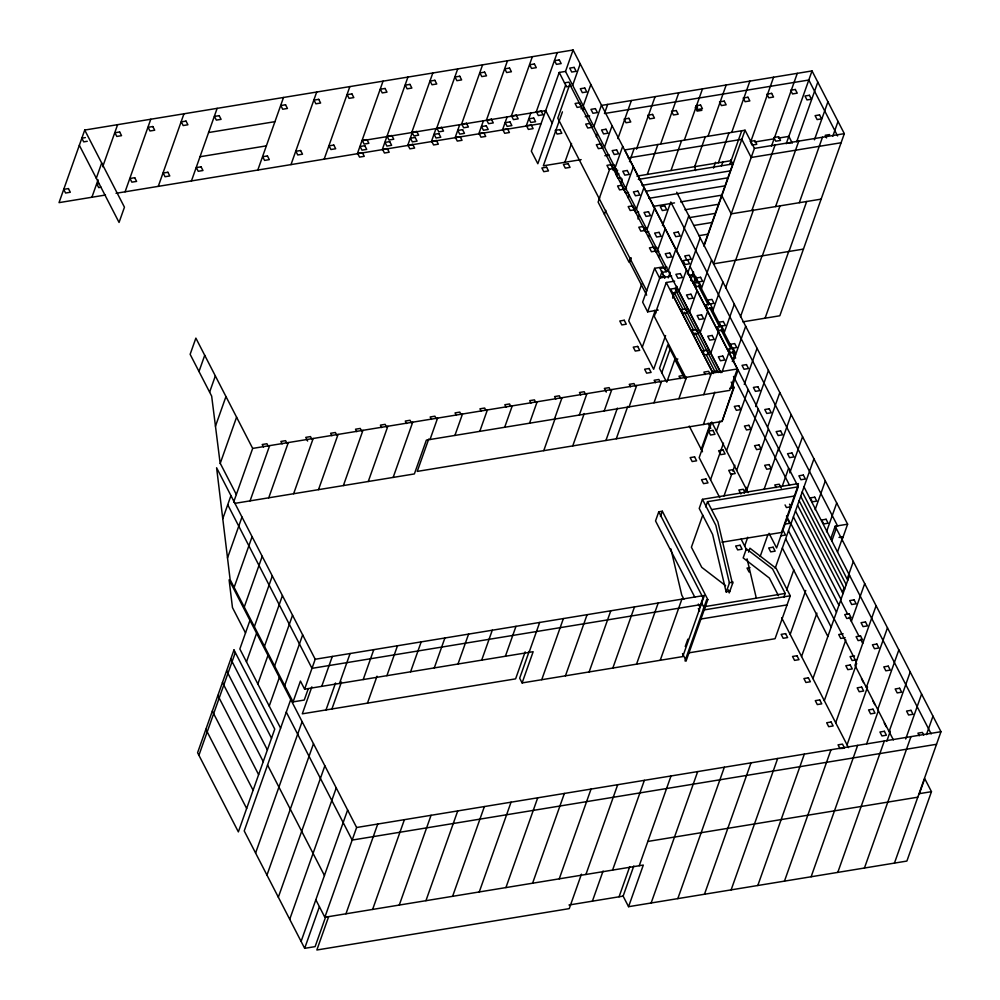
<?xml version="1.0" encoding="UTF-8"?>
<svg xmlns="http://www.w3.org/2000/svg" width="1000" height="1000" viewBox="0 0 1000 1000"><rect width="100%" height="100%" fill="white"/><g stroke="black" fill="none" stroke-linecap="round" stroke-linejoin="round"><path stroke-width="1.5" d="M234.65 503.4L414.375 473.938L426.362 440.112L729.75 390.375L737.337 368.963L573.088 50L84.725 130.062L59.025 202.638L105.475 195.025M96.3 178.25L101.7 163.012M91.912 197.25L98.075 179.825M102.7 166.762L117.613 124.663M125.087 191.812L150.787 119.225M158.262 186.375L183.962 113.787M191.45 180.925L217.15 108.35M257.8 170.05L283.512 97.475M198.988 371.512L204.725 355.312M209.613 392.137L215.35 375.925M290.988 164.613L316.688 92.037M215.463 426.213L225.963 396.55M324.162 159.175L349.862 86.587M236.588 417.175L220.175 463.525L211.663 396.125L190.138 354.325L195.875 338.125L252.675 448.413L233.625 502.2M222.775 518.725L230.95 495.625M357.35 153.737L383.05 81.15M227.512 557.913L241.988 517.038M250.075 500.863L269.637 445.637M382.262 149.65L407.925 77.075M234.125 587.413L252.1 536.688M268.738 497.812L288.3 442.575M411.725 132.562L432.812 73M244.237 607.062L262.213 556.325M407.7 145.475L412.312 132.475M198.912 755.288L235.312 652.525M293.625 493.725L313.175 438.488M249.963 620.363L239.838 648.988L280.6 728.15M254.35 626.7L272.325 575.962M246.475 661.875L256.6 633.25M431.4 141.588L436.012 128.588M436.6 128.488L457.7 68.913M318.5 489.65L338.062 434.412M264.462 646.338L282.438 595.6M257.85 683.962L267.987 655.35M455.1 137.713L459.712 124.7M461.488 124.412L482.587 64.837M274.575 665.975L292.55 615.237M343.387 485.575L362.95 430.337M269.225 706.062L279.363 677.438M478.8 133.825L483.413 120.812M284.7 685.612L302.663 634.888M486.375 120.325L507.475 60.763M290.738 699.538L244.213 830.925L304.662 948.337L315.113 946.625L325.788 916.475M368.275 481.488L387.837 426.25M308.188 688.95L304.25 700.05L293.075 701.888L300.438 681.062L304.613 689.163L533.162 651.7L522.112 682.925L682.75 656.587L704.4 595.45L315.212 659.25L304.613 689.163M502.5 129.938L507.113 116.925M511.262 116.25L532.35 56.675M311.85 686.862L302.3 713.825L515.6 678.863L525.15 651.9M255.588 853.025L302.113 721.625M393.162 477.413L412.725 422.175M321.725 686.363L332.312 656.438M526.2 126.05L530.812 113.038M536.15 112.175L557.238 52.6M266.962 875.113L313.488 743.725M326 709.95L335.55 682.987M339.5 683.45L350.087 653.525M331.925 708.975L341.475 682.013M428.713 439.05L417.25 471.4L722.05 421.438L734.025 387.612L731.188 382.088M573.088 50L565.513 71.413L559.212 72.438L531.337 151.15L537.825 163.725L565.688 85.025M430.025 439.513L437.6 418.1M278.337 897.212L324.862 765.825M562.438 111.838L543.312 165.825L581.163 159.625M572.65 85.288L580.225 63.875M363.2 679.562L373.787 649.638M454.913 435.425L462.488 414.012M289.713 919.312L336.25 787.913M367.475 703.15L377.025 676.188M583.263 105.9L590.85 84.488M564.862 162.288L571.538 143.475M583.062 110.9L583.987 108.3L580.9 108.812M386.9 675.675L397.488 645.763M479.787 431.35L487.375 409.938M301.1 941.4L347.625 810.013M593.888 126.525L601.462 105.113M304.662 948.337L319.413 906.712M596.263 136.688L597.288 133.787M607.688 104.412L604.462 113.525L808.8 80.025L837.6 135.963M410.588 671.8L421.188 641.875M919.1 794.5L924.725 778.6L931.462 791.675L906.888 861.062L628.562 906.688L643.312 865.062L324.837 917.262L356.625 827.5L229.1 579.837L232.463 607.575L245.512 632.938M328.537 916.988L316.85 950L569.25 908.625L581.45 874.175M504.675 427.275L512.263 405.863M604.5 147.15L612.087 125.738M617.9 138.6L631.388 100.538M345.95 913.8L377.738 824.038M599.212 198.637L609.637 169.225M599.612 197.862L598.112 202.113L629.075 262.262L630.588 258M434.288 667.913L444.888 637.987M615.125 167.763L622.7 146.363M616.15 174.3L617.625 170.138M529.562 423.188L537.137 401.775M604.425 214.387L605.85 210.4M620.725 183.2L622.2 179.037M629.487 161.663L634.188 148.387M636.475 149.188L655.088 96.65M625.737 188.388L633.325 166.975M457.987 664.025L468.587 634.1M372.612 909.438L404.4 819.675M628.312 197.938L629.3 195.162M554.45 419.113L562.025 397.7M543.75 450.662L555.2 418.312M647.288 174.425L657.887 144.512M636.362 209.013L643.938 187.6M660.688 143.85L678.787 92.762M481.688 660.138L492.287 630.212M637.938 218.962L639.412 214.8M399.275 905.062L431.062 815.3M631.175 257.913L629.675 262.162L646.663 295.163M579.325 415.025L586.912 393.625M646.975 229.638L654.562 208.225M572.737 445.913L584.237 413.55M670.987 170.538L681.587 140.625M648.538 237.213L649.525 234.438M684.388 139.975L702.487 88.875M505.387 656.25L515.988 626.337M641.688 284.225L628.713 320.85L653.65 369.275L665.575 335.575M662.463 225.538L670.788 202.025L837.7 526.175M425.938 900.688L457.725 810.925M657.6 250.25L665.175 228.85M646.775 291L557.788 118.175L569.763 84.362L663.725 266.825L654.613 268.312L642.638 302.137L647.625 311.837L658.188 310.1M658.65 256.85L659.638 254.075M604.212 410.95L611.8 389.538M694.688 166.663L705.288 136.738M708.112 136.012L726.188 84.987M647.625 311.837L662.163 271.238M529.225 651.237L519.675 678.2L522.112 682.925M529.087 652.362L539.688 622.45M605.925 440.475L617.375 408.113M668.213 270.875L675.8 249.462M642.275 347.175L655.238 310.55M676.538 250.4L688.8 215.787M674.65 281.137L666.263 282.512L654.275 316.337L685.537 377.038M668.275 277.875L670.238 272.325M452.6 896.325L484.387 806.562M616.287 438.775L627.75 406.413M713.487 168.137L715.562 162.262M629.1 406.875L636.688 385.462M718.388 162.775L728.988 132.85M672.6 298.1L674.688 292.213M675.725 289.275L676.762 286.325M731.812 132.137L749.887 81.112M721.45 165.85L722.962 161.6M678.838 291.5L686.413 270.087M541.737 679.7L563.387 618.562M687.4 273.962L700.175 237.875M729.8 164.438L741.725 130.762M690.6 280.5L693.587 272.038M703.775 245.9L732.8 163.938L730.688 159.85M704.163 245.675L745.05 130.213L624.775 149.938L798.25 486.812L776.6 547.962L769.05 533.3M661.775 372.725L670.075 349.312M693.388 283.45L695.863 276.462M479.263 891.95L511.05 802.188M653.988 402.788L661.562 381.388M689.45 312.125L697.038 290.712M750.913 141.25L773.587 77.225M666.762 382.188L674.812 359.475L677.837 358.988M701.425 288.587L711.562 259.975M565.438 675.825L587.087 614.675M745.05 130.213L754.412 148.387L713.525 263.837L803.438 249.1M700.075 332.738L707.663 311.337M678.875 398.713L686.45 377.3M505.925 887.575L537.712 797.812M712.8 310.688L722.938 282.062M771.488 146.163L797.288 73.338M751.888 210.475L775.075 145M589.138 671.938L610.788 610.788M725.625 287.8L735.375 260.262M735.662 260.212L753.363 210.238M710.688 353.363L718.275 331.95M786.225 143.75L812.025 70.925L601.763 105.388M707.825 599.612L706.65 599.8L684.987 660.95L686.175 660.75L707.825 599.612L662.325 511.225L658.763 511.812L655.537 520.925L694.788 597.137M724.175 332.775L734.312 304.163M660.475 516.438L662.325 511.225M703.75 394.637L711.338 373.225M532.587 883.213L564.375 793.45M796.663 141.85L817.8 82.15M775.588 206.588L798.775 141.113M612.837 668.05L634.487 606.912M740.475 316.762L762.038 255.888M762.325 255.837L780.025 205.863M703.388 424.487L714.85 392.137M721.812 372.562L728.9 352.575M701.213 449.325L710.5 423.1M732.312 361.512L735.312 353.05M711.612 422.5L699.163 457.65L719.775 497.7M733.425 360.875L745.688 326.25M814.45 139.812L827.913 101.788M716.425 431.1L720.013 420.988M732.288 386.3L738.075 369.963M559.25 878.838L591.038 789.075M733.713 387L722.05 421.438M799.287 202.712L822.475 137.225M636.538 664.163L658.188 603.025M765.088 318.188L788.7 251.513M788.988 251.475L806.688 201.488M797.513 486.2L798.438 483.587L702.45 499.325L699.225 508.438L712.625 534.462L726.188 592.112L729.538 582.663L733.088 582.075L729.25 592.925L728.538 589.9M710.537 479.738L723.5 443.125M744.287 384.438L757.062 348.35M832.763 136.325L838.025 121.438M702.75 515.163L691.4 547.225L701.762 567.35L725.588 585.662M705.675 506.9L707.525 501.688L797.588 486.925L781.462 532.463L721.925 542.212M726.538 450.75L748.188 389.6M812.025 70.925L844.325 133.65L779.825 315.775L742.862 321.838M660.238 660.275L681.888 599.138M585.913 874.463L617.7 784.7M723.988 495.975L731.775 474.012M732.812 471.075L734.887 465.213M755.662 406.538L768.438 370.45M736.65 470.387L758.3 409.237M592.4 901.162L603.075 871.025M685.238 646.525L687.85 639.175M744.188 493.175L746.263 487.312M767.562 427.163L779.825 392.537M746.762 490.025L768.413 428.875M612.575 870.1L644.362 780.337M619.062 896.8L629.738 866.65M764.038 489.425L778.525 448.525M744.675 546.025L747.775 537.238M778.413 450.725L791.2 414.637M628.562 906.688L623.125 896.125L633.8 865.987M748.562 552.112L749.938 548.212L776.137 568.362L790.275 595.8L775.062 638.725L688.8 652.862M639.237 865.725L671.025 775.962M782.35 485.938L788.637 468.162M760.2 556.4L767.975 534.438M789.8 472.812L802.575 436.725M651.15 902.987L697.688 771.587M775.2 568.25L813.95 458.825M783.812 597.337L785.2 593.438L772.588 568.95L746.388 548.8L743.162 557.9L769.362 578.05L778.475 595.737M786.575 590.337L793.838 569.837M815.15 509.663L825.325 480.913M677.812 898.612L724.35 767.225M790.175 634.4L805.738 590.462M826.525 531.75L836.712 503.013M704.475 894.237L751.012 762.85M830.713 538.8L835.163 526.225L847.613 524.188L676.675 192.225M831.825 540.95L836.275 528.375M837.513 552L841.963 539.425M841.6 541.175L847.613 524.188M801.55 656.5L816.912 613.138M731.137 889.875L777.675 758.475M842.45 592.263L843.938 588.062M847.4 578.288L853.337 561.512M812.938 678.6L849.525 575.312M757.8 885.5L804.338 754.112M851.363 621.337L864.712 583.612M824.312 700.688L845.812 639.975M876.1 605.712L854.975 665.337L893.375 739.9M835.688 722.788L856.675 663.525M784.463 881.125L831 749.737M866.363 687.425L887.475 627.8M847.062 744.875L867.537 687.062M811.125 876.762L857.663 745.362M877.738 709.525L898.85 649.9M866.637 743.85L878.4 710.6M837.788 872.387L884.325 741M889.112 731.612L910.225 671.988M886.712 741.363L890.288 731.25M905.7 739.013L921.6 694.087M864.45 868.012L910.975 736.625M926.45 734.638L932.975 716.175M894.45 863.1L940.975 731.712L835.163 526.225M85.363 137.6L81.812 138.175L83.7 141.862L87.263 141.275M208.575 132.537L274.938 121.662M564.475 82.863L568.925 82.125L570.938 86.062L566.5 86.788L559.212 72.438M200.012 156.738L266.375 145.863M99.162 183.525L96.8 183.925L98.688 187.6L101.062 187.213M361.95 140.725L545.7 110.6L552.175 123.188M116.037 193.287L541.087 123.612M585.2 116.675L589.65 115.95M697.6 107.025L695.238 107.413L697.125 111.1L701.875 110.325M604.862 155.738L609.3 155.013M628.275 157.938L741.825 139.325L751.188 157.487L841.1 142.75M750.175 141.4L754.912 140.625L756.8 144.3L752.062 145.087L750.8 142.625M754.837 141.975L774.1 138.812M778.512 138.088L788.838 136.4L792.288 143.125M614.438 165.125L611.475 165.6L613.5 169.537L616.462 169.05M829.65 134.562L825.2 135.287L826.55 137.912M613.05 170.238L615.425 169.85L617.312 173.538M754.412 148.387L844.325 133.65M788.238 143.275L791.2 142.787M618.925 173.837L615.962 174.325L617.987 178.25L620.95 177.763M636.925 176.125L731.125 160.688M638.337 179.425L732.8 163.938M641.975 185.362L730.337 170.875M626.512 188.562L623.55 189.05L625.562 192.975L628.525 192.488M645.612 191.3L727.887 177.812M648.863 198.325L725.05 185.837M636.625 208.2L633.663 208.688L635.675 212.613L638.638 212.138M653.188 206.4L674.513 202.9M680.612 201.9L721.75 195.162M685 209.762L718.525 204.262M689.4 217.613L715.3 213.375M821.137 199.125L731.225 213.863L721.862 195.7M646.737 227.85L643.775 228.325L645.125 230.95M645.8 232.262L648.763 231.775M693.787 225.475L712.075 222.475M698.787 235.688L707.925 234.188M653.888 247.975L656.85 247.488M658.875 251.412L655.913 251.9L654.562 249.275M666.963 267.125L664 267.613L666.025 271.537L668.988 271.05M662.062 272.387L666.513 271.65L664.488 267.725L660.05 268.45L664.8 277.688M660.662 277.038L665.1 276.312M671.675 276.038L659.6 278.012L654.613 268.312M689.075 275.262L693.637 274.513M713.138 371.562L717.588 370.838M252.675 448.413L737.337 368.963M729.725 388.312L734.025 387.612M711.938 509.55L794.362 496.037M785.225 524.075L789.675 523.35L787.65 519.412M781.087 535.775L785.525 535.05L783.5 531.125M839.013 537.438L843.162 536.763M749.987 567.6L747.025 568.088L749.05 572.013M726.312 591.763L729.862 591.188M701.175 604.55L311.988 668.35L227.725 504.725M703.988 606.75L785.2 593.438M703.425 608.913L704.6 608.713L701.762 603.188M704 609.938L790.275 595.8M700.775 619.05L787.05 604.9M843.15 633.787L838.713 634.525L840.738 638.45L845.175 637.725M854.525 655.888L850.088 656.612L852.113 660.537L856.55 659.812M356.625 827.5L940.975 731.712M841.55 748.525L844.513 748.037L842.487 744.112L838.05 744.837L840.075 748.763M936.525 744.287L352.175 840.075L286.288 712.113M919.013 793.713L931.462 791.675M647.837 841.438L917.788 797.188M568.975 905.013L623.125 896.125M687.537 259.875L689.562 263.8L685.125 264.538L683.1 260.6L691.213 259.137L689.188 255.212L684.75 255.938L686.775 259.875M710.3 304.062L712.325 307.987L707.875 308.725L705.85 304.788L713.975 303.325L711.95 299.4L707.5 300.138L709.525 304.062M733.05 348.25L735.075 352.188L730.625 352.912L728.612 348.988L736.725 347.525L734.7 343.587L730.263 344.325L732.288 348.25M804.013 486.938L931.188 733.925M690.05 266.5L709.237 303.788M711.375 307.925L735.55 354.875M692.675 274.65L697.062 283.163M698.462 285.9L708.325 305.05M709.737 307.787L719.6 326.938M721 329.675L730.863 348.825M732.275 351.55L735.65 358.113M802.25 491.925L847.763 580.3M923.725 735.05L922.375 732.438L917.938 733.162L919.287 735.775M800.713 496.262L846.225 584.637M799.137 500.7L844.65 589.087M733.5 376.45L789.538 485.262M797.562 505.15L843.075 593.525M795.487 511L841 599.388M840.688 600.625L847.8 614.438M849.225 617.2L859.175 636.525M860.6 639.288L862.738 643.438M781.25 488.15L779.225 484.225L774.788 484.95L776.125 487.562M789.513 504.188L790.85 506.8L786.413 507.537L785.062 504.913M676.637 286.688L720.688 372.225M565.513 71.413L720.6 372.612M793.413 516.862L838.925 605.237M675.537 289.8L718.162 372.575M674.438 292.913L682.962 309.475M684.375 312.225L693.612 330.163M695.037 332.925L704.275 350.863M706.4 355L714.925 371.55M661.413 271.575L664.775 278.113M790.962 523.8L836.475 612.175M673.325 296.038L713.112 373.288M666.263 282.512L713.15 373.562M786.5 516.013L790.763 524.3M710.537 375L708.637 371.325L703.9 372.1L705.163 374.55M833.625 617.837L856.363 662.013M788.5 530.737L834.013 619.113M861.462 678.713L863.487 682.638M872.837 700.8L874.862 704.737M884.212 722.9L886.237 726.825M785.662 538.763L831.175 627.137M782.362 548.075L827.875 636.462M654.45 310.287L655.863 313.038M711.775 422.088L748.112 492.638M744.65 491.9L743.3 489.275L738.85 490.012L740.875 493.938M685.65 379.087L683.763 375.4L679.013 376.175L680.275 378.638M675.7 360.25L667.8 344.888L659.5 368.312L666 380.938M708.1 423.175L710.775 428.363M674.812 359.475L684.062 377.45M689.25 426.075L702.487 451.775M660.138 381.938L658.875 379.487L654.137 380.262L655.4 382.713M741.112 539.125L746.8 550.175M781.65 617.837L848.487 747.638M707.525 501.688L717.887 521.825L732.475 583.825M702.45 499.325L715.85 525.35L729.412 583.013M635.25 386.012L633.987 383.562L629.25 384.338L630.513 386.788M610.363 390.1L609.1 387.638L604.362 388.413L606.263 392.1M658.763 511.812L703.012 597.737L699.788 606.838L698.363 604.075M698.337 608.488L699.6 610.95M585.487 394.175L584.212 391.725L579.475 392.5L580.737 394.95M683.888 599.225L681.75 595.075L670.9 548.925M560.6 398.25L559.338 395.8L554.587 396.575L555.862 399.038M682.5 653.6L686.175 660.75M535.712 402.337L534.45 399.875L529.712 400.65L530.975 403.113M510.825 406.413L509.562 403.963L504.825 404.738L506.087 407.188M485.938 410.487L484.675 408.038L479.938 408.812L481.2 411.275M461.062 414.575L459.8 412.113L455.05 412.9L456.312 415.35M436.175 418.65L434.913 416.2L430.175 416.975L431.438 419.425M411.287 422.725L410.025 420.275L405.288 421.05L406.55 423.512M386.4 426.812L385.138 424.35L380.4 425.138L381.662 427.587M361.525 430.887L360.25 428.438L355.513 429.212L356.775 431.662M336.637 434.975L335.375 432.512L330.625 433.288L331.9 435.75M311.75 439.05L310.487 436.587L305.75 437.375L307.638 441.05M286.863 443.125L285.6 440.675L280.863 441.45L282.125 443.9M268.2 446.188L266.938 443.738L262.2 444.513L263.463 446.962M84.725 130.062L124.45 207.2L119.062 222.438L79.338 145.287M220.25 463.3L236.337 494.538M315.212 659.25L216.6 467.762L230.138 579.675L293.075 701.888M230.763 659.05L271.525 738.225M226.612 670.75L267.375 749.925M267.55 765.013L324.438 875.487M222.463 682.463L263.238 761.637M217.862 695.475L258.625 774.65M315.837 899.775L324.837 917.262M212.325 711.087L253.1 790.263M205.875 729.3L246.65 808.475M747.075 558.837L756.338 598.237M694.762 165.938L695.487 170.538M233.988 649.938L197.587 752.712L238.363 831.888L274.75 729.112L233.988 649.938M119.65 131.975L114.913 132.75L116.812 136.438L121.55 135.65L119.65 131.975M152.838 126.538L148.1 127.312L149.987 130.988L154.725 130.213L152.838 126.538M186.012 121.1L181.275 121.875L183.175 125.55L187.913 124.775L186.012 121.1M219.188 115.65L214.45 116.438L216.35 120.113L221.088 119.338L219.188 115.65M285.55 104.775L280.812 105.55L282.712 109.237L287.45 108.462L285.55 104.775M318.738 99.338L313.988 100.113L315.887 103.8L320.625 103.025L318.738 99.338M351.912 93.9L347.175 94.675L349.062 98.362L353.812 97.587L351.912 93.9M385.087 88.462L380.35 89.237L382.25 92.925L386.987 92.137L385.087 88.462M409.975 84.375L405.238 85.162L407.137 88.837L411.875 88.062L409.975 84.375M434.862 80.3L430.125 81.075L432.013 84.763L436.763 83.987L434.862 80.3M459.75 76.225L455 77L456.9 80.675L461.637 79.9L459.75 76.225M484.625 72.138L479.888 72.925L481.788 76.6L486.525 75.825L484.625 72.138M509.513 68.062L504.775 68.838L506.675 72.525L511.413 71.75L509.513 68.062M534.4 63.987L529.663 64.763L531.55 68.438L536.3 67.663L534.4 63.987M559.288 59.9L554.55 60.675L556.438 64.362L561.175 63.587L559.288 59.9M574.138 67.387L569.7 68.112L571.725 72.038L576.163 71.312L574.138 67.387M584.763 88.012L580.312 88.737L582.337 92.662L586.788 91.938L584.763 88.012M579.538 102.75L575.1 103.475L577.112 107.413L581.562 106.675L579.538 102.75M68.425 188.575L63.688 189.35L65.588 193.025L70.325 192.25L68.425 188.575M134.713 177.7L129.975 178.475L131.875 182.162L136.613 181.388L134.713 177.7M167.9 172.262L163.15 173.038L165.05 176.725L169.788 175.95L167.9 172.262M201.075 166.825L196.337 167.6L198.225 171.287L202.975 170.512L201.075 166.825M267.438 155.95L262.688 156.725L264.587 160.413L269.325 159.625L267.438 155.95M300.613 150.512L295.875 151.287L297.762 154.963L302.512 154.188L300.613 150.512M333.787 145.062L329.05 145.85L330.95 149.525L335.688 148.75L333.787 145.062M366.975 139.625L362.238 140.412L364.125 144.088L368.862 143.312L366.975 139.625M391.863 135.55L387.113 136.325L389.012 140.013L393.75 139.238L391.863 135.55M416.737 131.475L412 132.25L413.9 135.925L418.638 135.15L416.737 131.475M441.625 127.387L436.887 128.162L438.787 131.85L443.525 131.075L441.625 127.387M466.512 123.312L461.775 124.087L463.663 127.775L468.413 127L466.512 123.312M491.4 119.237L486.65 120.013L488.55 123.688L493.288 122.912L491.4 119.237M516.275 115.15L511.538 115.925L513.438 119.612L518.175 118.837L516.275 115.15M541.163 111.075L536.425 111.85L538.325 115.538L543.062 114.75L541.163 111.075M364.825 145.7L360.087 146.475L361.975 150.162L366.712 149.388L364.825 145.7M389.738 141.613L385 142.387L386.9 146.075L391.637 145.3L389.738 141.613M415.188 137.45L410.438 138.225L412.337 141.9L417.075 141.125L415.188 137.45M438.888 133.562L434.137 134.338L436.037 138.012L440.775 137.238L438.888 133.562M462.587 129.675L457.837 130.45L459.738 134.137L464.475 133.363L462.587 129.675M486.287 125.787L481.538 126.562L483.438 130.25L488.175 129.475L486.287 125.787M509.988 121.9L505.238 122.675L507.137 126.363L511.875 125.588L509.988 121.9M533.688 118.012L528.938 118.8L530.837 122.475L535.575 121.7L533.688 118.012M595.375 108.625L590.938 109.362L592.962 113.287L597.4 112.562L595.375 108.625M362.362 152.637L357.625 153.412L359.525 157.1L364.263 156.325L362.362 152.637M387.287 148.55L382.55 149.325L384.438 153.012L389.188 152.238L387.287 148.55M412.725 144.388L407.987 145.162L409.888 148.837L414.625 148.062L412.725 144.388M436.425 140.5L431.688 141.275L433.587 144.963L438.325 144.175L436.425 140.5M460.125 136.613L455.387 137.387L457.287 141.075L462.025 140.3L460.125 136.613M483.825 132.725L479.087 133.5L480.988 137.188L485.725 136.412L483.825 132.725M507.525 128.837L502.788 129.625L504.688 133.3L509.425 132.525L507.525 128.837M531.225 124.963L526.487 125.738L528.387 129.412L533.125 128.637L531.225 124.963M700.55 105.013L695.812 105.787L697.7 109.475L702.45 108.7L700.55 105.013M724.25 101.125L719.513 101.9L721.4 105.588L726.15 104.812L724.25 101.125M747.95 97.238L743.213 98.025L745.1 101.7L749.85 100.925L747.95 97.238M771.65 93.362L766.912 94.138L768.8 97.812L773.55 97.037L771.65 93.362M795.35 89.475L790.612 90.25L792.5 93.938L797.237 93.15L795.35 89.475M590.163 123.375L585.712 124.1L587.737 128.025L592.175 127.3L590.163 123.375M559.925 129.6L555.188 130.375L557.075 134.062L561.812 133.275L559.925 129.6M628.875 118.3L624.138 119.075L626.025 122.75L630.775 121.975L628.875 118.3M652.575 114.412L647.837 115.188L649.725 118.863L654.475 118.088L652.575 114.412M676.275 110.525L671.538 111.3L673.425 114.987L678.175 114.2L676.275 110.525M809.425 95.288L804.975 96.013L807 99.938L811.45 99.213L809.425 95.288M606 129.25L601.55 129.975L603.575 133.912L608.025 133.175L606 129.25M600.775 144L596.337 144.725L598.35 148.65L602.8 147.925L600.775 144M819.538 114.925L815.088 115.65L817.113 119.575L821.562 118.85L819.538 114.925M616.613 149.875L612.175 150.6L614.2 154.525L618.638 153.8L616.613 149.875M546.6 167.213L541.862 167.987L543.763 171.675L548.5 170.9L546.6 167.213M568.15 163.688L563.413 164.462L565.312 168.137L570.05 167.362L568.15 163.688M778.612 136.738L773.875 137.513L775.763 141.2L780.5 140.425L778.612 136.738M611.4 164.613L606.95 165.35L608.975 169.275L613.413 168.55L611.4 164.613M627.238 170.5L622.788 171.225L624.812 175.15L629.263 174.425L627.238 170.5M622.013 185.238L617.575 185.963L619.587 189.9L624.038 189.163L622.013 185.238M637.85 191.112L633.413 191.85L635.438 195.775L639.875 195.05L637.85 191.112M632.638 205.863L628.188 206.588L630.212 210.512L634.65 209.788L632.638 205.863M664.737 205.888L660.288 206.612L662.312 210.55L666.762 209.812L664.737 205.888M648.475 211.737L644.025 212.463L646.05 216.4L650.5 215.662L648.475 211.737M643.25 226.488L638.812 227.213L640.825 231.137L645.275 230.413L643.25 226.488M659.087 232.362L654.65 233.088L656.675 237.013L661.112 236.287L659.087 232.362M678.2 232.037L673.763 232.763L675.775 236.688L680.225 235.963L678.2 232.037M653.875 247.1L649.425 247.838L651.45 251.762L655.888 251.025L653.875 247.1M669.712 252.975L665.263 253.713L667.288 257.638L671.737 256.913L669.712 252.975M680.325 273.6L675.888 274.337L677.913 278.263L682.35 277.525L680.325 273.6M700.575 277.312L696.125 278.038L698.15 281.962L702.588 281.238L700.575 277.312M698.925 281.975L694.475 282.7L696.5 286.625L700.938 285.9L698.925 281.975M675.113 288.35L670.662 289.075L672.688 293L677.125 292.275L675.113 288.35M690.95 294.225L686.5 294.95L688.525 298.875L692.975 298.15L690.95 294.225M685.725 308.962L681.287 309.7L683.3 313.625L687.75 312.9L685.725 308.962M624.237 320.262L619.788 320.988L621.812 324.913L626.263 324.188L624.237 320.262M701.562 314.85L697.125 315.575L699.15 319.5L703.587 318.775L701.562 314.85M723.325 321.5L718.888 322.225L720.9 326.15L725.35 325.425L723.325 321.5M696.35 329.588L691.9 330.312L693.925 334.25L698.363 333.512L696.35 329.588M721.675 326.163L717.225 326.887L719.25 330.812L723.7 330.087L721.675 326.163M637.7 346.413L633.25 347.137L635.275 351.062L639.725 350.337L637.7 346.413M712.188 335.462L707.738 336.2L709.762 340.125L714.212 339.4L712.188 335.462M706.963 350.213L702.525 350.938L704.538 354.862L708.988 354.137L706.963 350.213M722.8 356.087L718.363 356.812L720.387 360.75L724.825 360.012L722.8 356.087M649.075 368.5L644.638 369.225L646.65 373.162L651.1 372.425L649.075 368.5M746.462 364.6L742.025 365.337L744.038 369.263L748.487 368.525L746.462 364.6M757.837 386.7L753.4 387.425L755.425 391.35L759.862 390.625L757.837 386.7M738.775 405.662L734.325 406.388L736.35 410.312L740.8 409.588L738.775 405.662M769.212 408.787L764.775 409.525L766.8 413.45L771.237 412.725L769.212 408.787M712.962 430.363L708.512 431.087L710.537 435.012L714.975 434.288L712.962 430.363M748.888 425.3L744.438 426.025L746.462 429.95L750.913 429.225L748.888 425.3M780.6 430.887L776.15 431.613L778.175 435.538L782.613 434.812L780.6 430.887M723.075 450L718.625 450.725L720.65 454.65L725.1 453.925L723.075 450M759 444.938L754.55 445.662L756.575 449.6L761.025 448.862L759 444.938M694.587 456.875L690.138 457.612L692.163 461.538L696.612 460.812L694.587 456.875M791.975 452.987L787.525 453.713L789.55 457.638L794 456.912L791.975 452.987M733.188 469.637L728.737 470.363L730.763 474.3L735.212 473.562L733.188 469.637M769.112 464.575L764.663 465.312L766.688 469.237L771.137 468.512L769.112 464.575M705.962 478.975L701.525 479.7L703.538 483.638L707.987 482.9L705.962 478.975M803.35 475.075L798.913 475.8L800.925 479.738L805.375 479L803.35 475.075M814.725 497.175L810.288 497.9L812.312 501.825L816.75 501.1L814.725 497.175M826.1 519.263L821.663 520L823.688 523.925L828.125 523.2L826.1 519.263M740.1 545.262L735.65 545.988L737.675 549.913L742.113 549.188L740.1 545.262M773.138 547.212L768.688 547.95L770.713 551.875L775.15 551.15L773.138 547.212M854.112 599.862L849.675 600.588L851.7 604.525L856.137 603.787L854.112 599.862M849.163 613.85L844.725 614.575L846.737 618.5L851.188 617.775L849.163 613.85M785.6 633.638L781.162 634.362L783.188 638.3L787.625 637.562L785.6 633.638M865.487 621.962L861.05 622.688L863.075 626.613L867.513 625.887L865.487 621.962M860.537 635.95L856.1 636.675L858.125 640.6L862.562 639.875L860.537 635.95M796.975 655.738L792.537 656.462L794.562 660.387L799 659.663L796.975 655.738M876.875 644.05L872.425 644.788L874.45 648.713L878.888 647.987L876.875 644.05M850.25 665L845.812 665.725L847.825 669.65L852.275 668.925L850.25 665M808.363 677.825L803.913 678.55L805.938 682.487L810.375 681.75L808.363 677.825M888.25 666.15L883.8 666.875L885.825 670.8L890.275 670.075L888.25 666.15M861.625 687.087L857.188 687.825L859.212 691.75L863.65 691.025L861.625 687.087M819.737 699.925L815.288 700.65L817.312 704.575L821.762 703.85L819.737 699.925M899.625 688.238L895.175 688.975L897.2 692.9L901.65 692.175L899.625 688.238M873 709.188L868.562 709.912L870.588 713.85L875.025 713.112L873 709.188M831.112 722.013L826.675 722.75L828.688 726.675L833.138 725.95L831.112 722.013M911 710.337L906.562 711.062L908.575 715L913.025 714.262L911 710.337M884.388 731.287L879.938 732.013L881.963 735.938L886.4 735.212L884.388 731.287"/></g></svg>
